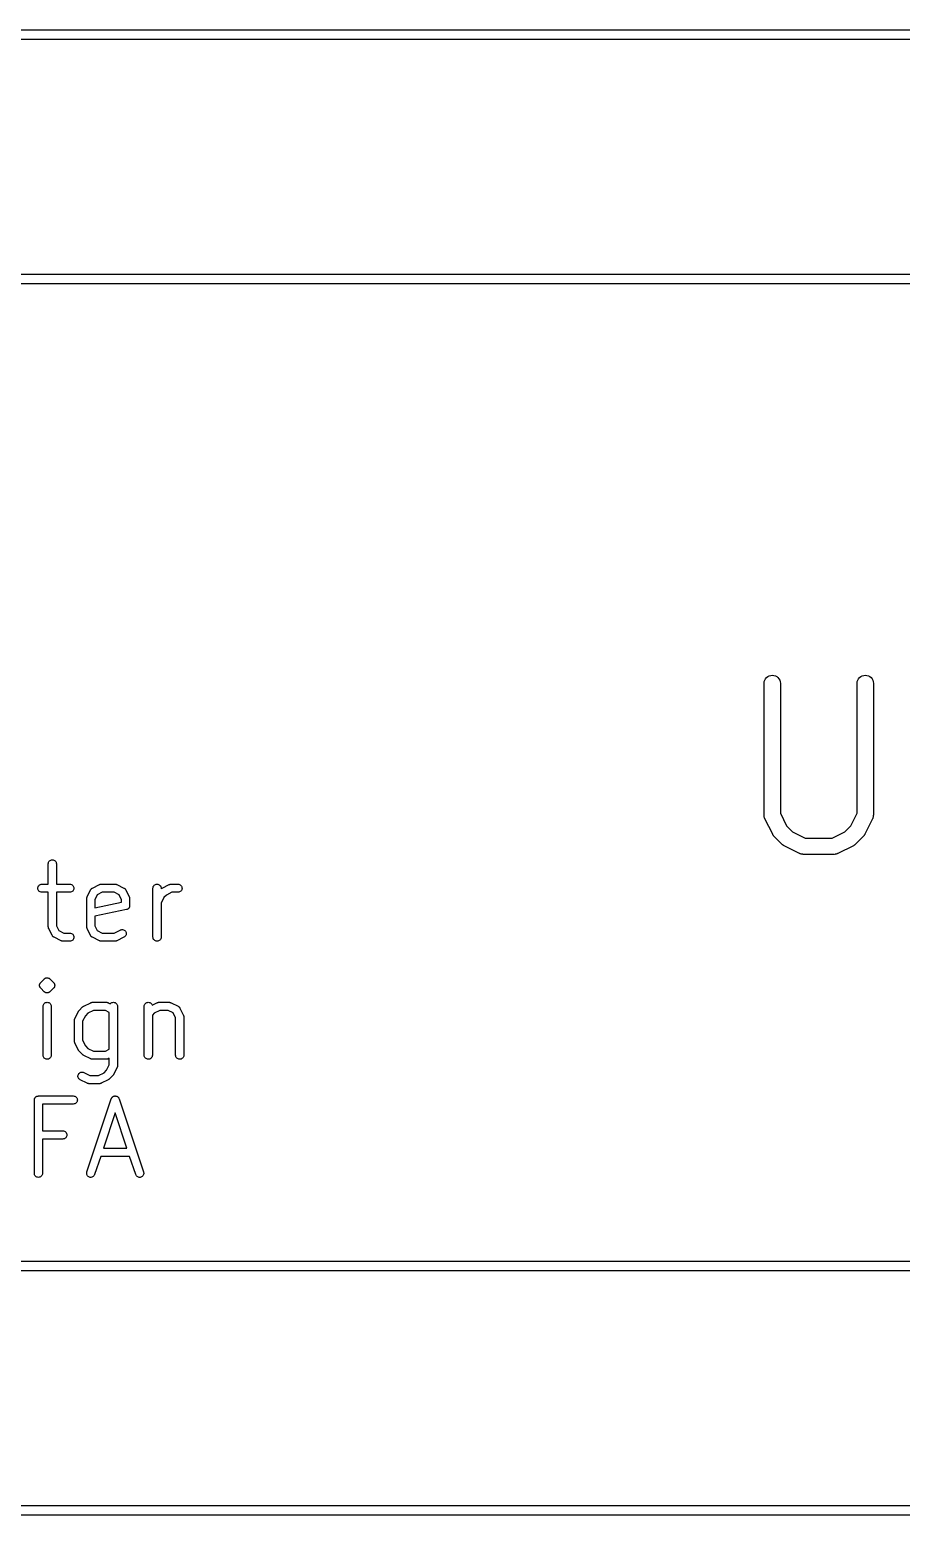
# Model space of a CAD drawing. Extents: x 94.4 to 145.6, y -140.8 to -106.9.
# Drawn here: x 123.66 to 134.36, y -140.82 to -122.58 of the extents above; entities that cross this region are included whole.
import ezdxf

# ---------------------------------------------------------------- set-up
doc = ezdxf.new("R2010")
doc.units = 0
doc.layers.add('BLACK', color=7, linetype='CONTINUOUS')

msp = doc.modelspace()

# ---------------------------------------------------------------- linework, layer by layer
at = {"layer": 'BLACK', "linetype": 'CONTINUOUS'}
for p, q in [((94.498, -122.579), (145.532, -122.579)), ((145.475, -122.699), (94.555, -122.699)), ((94.558, -125.579), (145.472, -125.579)), ((145.415, -125.699), (94.615, -125.699)), ((132.679, -130.602), (132.681, -130.583)), ((132.681, -130.583), (132.687, -130.564)), ((132.687, -130.564), (132.696, -130.547)), ((132.696, -130.547), (132.709, -130.532)), ((132.709, -130.532), (132.724, -130.52)), ((132.724, -130.52), (132.741, -130.511)), ((132.741, -130.511), (132.76, -130.506)), ((132.76, -130.506), (132.78, -130.504)), ((132.78, -130.504), (132.799, -130.506)), ((132.799, -130.506), (132.818, -130.512)), ((132.818, -130.512), (132.835, -130.521)), ((132.835, -130.521), (132.85, -130.533)), ((132.85, -130.533), (132.862, -130.548)), ((132.862, -130.548), (132.871, -130.566)), ((132.871, -130.566), (132.877, -130.584)), ((132.877, -130.584), (132.879, -130.604)), ((133.822, -130.602), (133.824, -130.583)), ((133.824, -130.583), (133.83, -130.564)), ((133.83, -130.564), (133.839, -130.547)), ((133.839, -130.547), (133.852, -130.532)), ((133.852, -130.532), (133.867, -130.52)), ((133.867, -130.52), (133.884, -130.511)), ((133.884, -130.511), (133.903, -130.506)), ((133.903, -130.506), (133.922, -130.504)), ((133.922, -130.504), (133.942, -130.506)), ((133.942, -130.506), (133.96, -130.512)), ((133.96, -130.512), (133.978, -130.521)), ((133.978, -130.521), (133.993, -130.533)), ((133.993, -130.533), (134.005, -130.548)), ((134.005, -130.548), (134.014, -130.566)), ((134.014, -130.566), (134.02, -130.584)), ((134.02, -130.584), (134.022, -130.604)), ((132.679, -130.604), (132.679, -130.602)), ((132.679, -132.223), (132.679, -130.604)), ((132.879, -130.604), (132.879, -132.199)), ((133.822, -130.604), (133.822, -130.602)), ((133.822, -132.199), (133.822, -130.604)), ((134.022, -130.604), (134.022, -132.223)), ((132.679, -132.226), (132.679, -132.223)), ((132.679, -132.229), (132.679, -132.226)), ((132.68, -132.235), (132.679, -132.229)), ((132.681, -132.242), (132.68, -132.235)), ((132.879, -132.199), (132.956, -132.354)), ((133.744, -132.354), (133.822, -132.199)), ((134.02, -132.237), (134.019, -132.244)), ((134.021, -132.23), (134.02, -132.237)), ((134.022, -132.224), (134.021, -132.227)), ((134.021, -132.227), (134.021, -132.23)), ((134.022, -132.223), (134.022, -132.224)), ((132.682, -132.245), (132.681, -132.242)), ((132.682, -132.248), (132.682, -132.245)), ((132.684, -132.254), (132.682, -132.248)), ((132.686, -132.261), (132.684, -132.254)), ((132.688, -132.264), (132.686, -132.261)), ((132.689, -132.266), (132.688, -132.264)), ((132.689, -132.268), (132.689, -132.266)), ((132.785, -132.458), (132.689, -132.268)), ((132.956, -132.354), (133.029, -132.426)), ((133.672, -132.426), (133.744, -132.354)), ((134.011, -132.268), (133.916, -132.458)), ((134.012, -132.265), (134.011, -132.268)), ((134.014, -132.262), (134.012, -132.265)), ((134.016, -132.256), (134.014, -132.262)), ((134.018, -132.249), (134.016, -132.256)), ((134.019, -132.246), (134.018, -132.249)), ((134.019, -132.244), (134.019, -132.246)), ((132.788, -132.463), (132.785, -132.458)), ((132.79, -132.468), (132.788, -132.463)), ((132.793, -132.471), (132.79, -132.468)), ((132.795, -132.475), (132.793, -132.471)), ((132.799, -132.479), (132.795, -132.475)), ((132.802, -132.483), (132.799, -132.479)), ((132.803, -132.484), (132.802, -132.483)), ((132.899, -132.579), (132.803, -132.484)), ((132.903, -132.583), (132.899, -132.579)), ((132.907, -132.587), (132.903, -132.583)), ((132.91, -132.589), (132.907, -132.587)), ((132.914, -132.592), (132.91, -132.589)), ((132.919, -132.594), (132.914, -132.592)), ((132.923, -132.597), (132.919, -132.594)), ((132.925, -132.598), (132.923, -132.597)), ((133.115, -132.693), (132.925, -132.598)), ((133.029, -132.426), (133.183, -132.504)), ((133.183, -132.504), (133.517, -132.504)), ((133.517, -132.504), (133.672, -132.426)), ((133.776, -132.598), (133.585, -132.693)), ((133.781, -132.595), (133.776, -132.598)), ((133.786, -132.592), (133.781, -132.595)), ((133.789, -132.59), (133.786, -132.592)), ((133.792, -132.588), (133.789, -132.59)), ((133.797, -132.584), (133.792, -132.588)), ((133.801, -132.58), (133.797, -132.584)), ((133.802, -132.579), (133.801, -132.58)), ((133.897, -132.484), (133.802, -132.579)), ((133.901, -132.48), (133.897, -132.484)), ((133.905, -132.476), (133.901, -132.48)), ((133.907, -132.472), (133.905, -132.476)), ((133.91, -132.469), (133.907, -132.472)), ((133.912, -132.464), (133.91, -132.469)), ((133.915, -132.459), (133.912, -132.464)), ((133.916, -132.458), (133.915, -132.459)), ((123.895, -132.792), (123.901, -132.784)), ((123.901, -132.784), (123.909, -132.778)), ((123.909, -132.778), (123.918, -132.774)), ((123.918, -132.774), (123.927, -132.771)), ((123.927, -132.771), (123.937, -132.77)), ((123.937, -132.77), (123.946, -132.771)), ((123.946, -132.771), (123.956, -132.774)), ((123.956, -132.774), (123.964, -132.779)), ((123.964, -132.779), (123.972, -132.785)), ((123.972, -132.785), (123.978, -132.792)), ((133.118, -132.694), (133.115, -132.693)), ((133.12, -132.696), (133.118, -132.694)), ((133.127, -132.698), (133.12, -132.696)), ((133.133, -132.7), (133.127, -132.698)), ((133.136, -132.701), (133.133, -132.7)), ((133.139, -132.702), (133.136, -132.701)), ((133.146, -132.702), (133.139, -132.702)), ((133.152, -132.703), (133.146, -132.702)), ((133.155, -132.703), (133.152, -132.703)), ((133.158, -132.704), (133.155, -132.703)), ((133.16, -132.704), (133.158, -132.704)), ((133.541, -132.704), (133.16, -132.704)), ((133.544, -132.703), (133.541, -132.704)), ((133.547, -132.704), (133.544, -132.703)), ((133.553, -132.703), (133.547, -132.704)), ((133.56, -132.702), (133.553, -132.703)), ((133.563, -132.701), (133.56, -132.702)), ((133.566, -132.701), (133.563, -132.701)), ((133.572, -132.698), (133.566, -132.701)), ((133.579, -132.696), (133.572, -132.698)), ((133.581, -132.695), (133.579, -132.696)), ((133.584, -132.694), (133.581, -132.695)), ((133.585, -132.693), (133.584, -132.694)), ((123.886, -132.819), (123.888, -132.81)), ((123.886, -132.82), (123.886, -132.819)), ((123.886, -133.07), (123.886, -132.82)), ((123.888, -132.81), (123.89, -132.8)), ((123.89, -132.8), (123.895, -132.792)), ((123.978, -132.792), (123.983, -132.801)), ((123.983, -132.801), (123.985, -132.81)), ((123.985, -132.81), (123.986, -132.82)), ((123.986, -132.82), (123.986, -133.07)), ((123.758, -133.12), (123.759, -133.11)), ((123.759, -133.13), (123.758, -133.12)), ((123.759, -133.11), (123.762, -133.101)), ((123.761, -133.139), (123.759, -133.13)), ((123.766, -133.148), (123.761, -133.139)), ((123.762, -133.101), (123.766, -133.092)), ((123.766, -133.092), (123.773, -133.085)), ((123.772, -133.155), (123.766, -133.148)), ((123.773, -133.085), (123.78, -133.078)), ((123.78, -133.078), (123.789, -133.074)), ((123.789, -133.074), (123.798, -133.071)), ((123.798, -133.071), (123.808, -133.07)), ((123.808, -133.07), (123.886, -133.07)), ((123.986, -133.07), (124.151, -133.07)), ((124.151, -133.07), (124.151, -133.07)), ((124.151, -133.07), (124.161, -133.071)), ((124.161, -133.071), (124.17, -133.074)), ((124.17, -133.074), (124.179, -133.079)), ((124.179, -133.079), (124.186, -133.085)), ((124.186, -133.085), (124.193, -133.093)), ((124.192, -133.148), (124.186, -133.156)), ((124.197, -133.14), (124.192, -133.148)), ((124.193, -133.093), (124.197, -133.101)), ((124.197, -133.101), (124.2, -133.111)), ((124.2, -133.13), (124.197, -133.14)), ((124.2, -133.111), (124.201, -133.12)), ((124.201, -133.12), (124.2, -133.13)), ((124.363, -133.226), (124.406, -133.141)), ((124.406, -133.14), (124.407, -133.139)), ((124.406, -133.141), (124.406, -133.14)), ((124.407, -133.138), (124.41, -133.135)), ((124.407, -133.139), (124.407, -133.138)), ((124.41, -133.135), (124.412, -133.132)), ((124.412, -133.131), (124.413, -133.13)), ((124.412, -133.132), (124.412, -133.131)), ((124.413, -133.13), (124.416, -133.128)), ((124.416, -133.128), (124.418, -133.125)), ((124.418, -133.125), (124.419, -133.124)), ((124.419, -133.124), (124.42, -133.123)), ((124.42, -133.123), (124.423, -133.121)), ((124.423, -133.121), (124.426, -133.119)), ((124.426, -133.119), (124.427, -133.119)), ((124.427, -133.119), (124.428, -133.118)), ((124.428, -133.118), (124.514, -133.075)), ((124.514, -133.075), (124.515, -133.075)), ((124.515, -133.075), (124.516, -133.075)), ((124.516, -133.075), (124.517, -133.074)), ((124.517, -133.074), (124.521, -133.073)), ((124.521, -133.073), (124.524, -133.072)), ((124.524, -133.072), (124.525, -133.072)), ((124.525, -133.072), (124.527, -133.071)), ((124.527, -133.071), (124.53, -133.071)), ((124.53, -133.071), (124.533, -133.07)), ((124.533, -133.07), (124.535, -133.07)), ((124.535, -133.07), (124.536, -133.07)), ((124.536, -133.07), (124.708, -133.07)), ((124.708, -133.07), (124.709, -133.07)), ((124.709, -133.07), (124.71, -133.07)), ((124.71, -133.07), (124.711, -133.07)), ((124.711, -133.07), (124.715, -133.071)), ((124.715, -133.071), (124.718, -133.071)), ((124.718, -133.071), (124.72, -133.072)), ((124.72, -133.072), (124.721, -133.072)), ((124.721, -133.072), (124.724, -133.073)), ((124.724, -133.073), (124.728, -133.074)), ((124.728, -133.074), (124.729, -133.075)), ((124.729, -133.075), (124.73, -133.075)), ((124.73, -133.075), (124.816, -133.118)), ((124.816, -133.118), (124.817, -133.119)), ((124.817, -133.119), (124.817, -133.119)), ((124.817, -133.119), (124.818, -133.12)), ((124.818, -133.12), (124.822, -133.122)), ((124.822, -133.122), (124.825, -133.124)), ((124.825, -133.124), (124.826, -133.125)), ((124.826, -133.125), (124.826, -133.125)), ((124.826, -133.125), (124.829, -133.128)), ((124.829, -133.128), (124.832, -133.131)), ((124.832, -133.131), (124.832, -133.132)), ((124.832, -133.132), (124.833, -133.132)), ((124.833, -133.132), (124.835, -133.136)), ((124.835, -133.136), (124.837, -133.139)), ((124.837, -133.139), (124.838, -133.14)), ((124.838, -133.14), (124.838, -133.141)), ((124.838, -133.141), (124.881, -133.226)), ((125.172, -133.119), (125.173, -133.11)), ((125.172, -133.12), (125.172, -133.119)), ((125.172, -133.72), (125.172, -133.12)), ((125.173, -133.11), (125.176, -133.1)), ((125.176, -133.1), (125.181, -133.092)), ((125.181, -133.092), (125.187, -133.084)), ((125.187, -133.084), (125.195, -133.078)), ((125.195, -133.078), (125.203, -133.074)), ((125.203, -133.074), (125.213, -133.071)), ((125.213, -133.071), (125.222, -133.07)), ((125.222, -133.07), (125.232, -133.071)), ((125.232, -133.071), (125.242, -133.074)), ((125.242, -133.074), (125.25, -133.079)), ((125.25, -133.079), (125.258, -133.085)), ((125.258, -133.085), (125.264, -133.092)), ((125.264, -133.092), (125.268, -133.101)), ((125.268, -133.101), (125.271, -133.11)), ((125.271, -133.11), (125.272, -133.12)), ((125.272, -133.12), (125.272, -133.128)), ((125.272, -133.128), (125.273, -133.128)), ((125.273, -133.127), (125.275, -133.125)), ((125.273, -133.128), (125.273, -133.127)), ((125.275, -133.125), (125.277, -133.123)), ((125.277, -133.123), (125.279, -133.122)), ((125.279, -133.122), (125.281, -133.121)), ((125.281, -133.121), (125.283, -133.12)), ((125.283, -133.12), (125.285, -133.118)), ((125.285, -133.118), (125.371, -133.075)), ((125.371, -133.075), (125.372, -133.075)), ((125.372, -133.075), (125.373, -133.075)), ((125.373, -133.075), (125.375, -133.074)), ((125.375, -133.074), (125.378, -133.073)), ((125.378, -133.073), (125.381, -133.072)), ((125.381, -133.072), (125.382, -133.072)), ((125.382, -133.072), (125.384, -133.071)), ((125.384, -133.071), (125.387, -133.071)), ((125.387, -133.071), (125.391, -133.07)), ((125.391, -133.07), (125.392, -133.07)), ((125.392, -133.07), (125.394, -133.07)), ((125.394, -133.07), (125.479, -133.07)), ((125.479, -133.07), (125.48, -133.07)), ((125.48, -133.07), (125.49, -133.071)), ((125.49, -133.071), (125.499, -133.074)), ((125.499, -133.074), (125.508, -133.079)), ((125.508, -133.079), (125.515, -133.085)), ((125.515, -133.085), (125.521, -133.093)), ((125.521, -133.148), (125.515, -133.156)), ((125.521, -133.093), (125.526, -133.101)), ((125.525, -133.14), (125.521, -133.148)), ((125.528, -133.13), (125.525, -133.14)), ((125.526, -133.101), (125.528, -133.111)), ((125.528, -133.111), (125.529, -133.12)), ((125.529, -133.12), (125.528, -133.13)), ((123.78, -133.161), (123.772, -133.155)), ((123.788, -133.166), (123.78, -133.161)), ((123.797, -133.169), (123.788, -133.166)), ((123.807, -133.17), (123.797, -133.169)), ((123.808, -133.17), (123.807, -133.17)), ((123.886, -133.17), (123.808, -133.17)), ((123.886, -133.592), (123.886, -133.17)), ((124.151, -133.17), (123.986, -133.17)), ((123.986, -133.17), (123.986, -133.58)), ((124.16, -133.169), (124.151, -133.17)), ((124.17, -133.166), (124.16, -133.169)), ((124.178, -133.162), (124.17, -133.166)), ((124.186, -133.156), (124.178, -133.162)), ((124.358, -133.245), (124.359, -133.242)), ((124.358, -133.247), (124.358, -133.245)), ((124.358, -133.248), (124.358, -133.247)), ((124.358, -133.249), (124.358, -133.248)), ((124.358, -133.592), (124.358, -133.249)), ((124.359, -133.237), (124.36, -133.235)), ((124.359, -133.238), (124.359, -133.237)), ((124.359, -133.242), (124.359, -133.238)), ((124.36, -133.235), (124.361, -133.232)), ((124.361, -133.232), (124.362, -133.229)), ((124.362, -133.229), (124.363, -133.228)), ((124.363, -133.228), (124.363, -133.226)), ((124.488, -133.2), (124.458, -133.261)), ((124.458, -133.261), (124.458, -133.359)), ((124.458, -133.359), (124.786, -133.293)), ((124.548, -133.17), (124.488, -133.2)), ((124.696, -133.17), (124.548, -133.17)), ((124.756, -133.2), (124.696, -133.17)), ((124.786, -133.261), (124.756, -133.2)), ((124.786, -133.293), (124.786, -133.261)), ((124.881, -133.226), (124.881, -133.227)), ((124.881, -133.227), (124.882, -133.228)), ((124.882, -133.228), (124.883, -133.23)), ((124.883, -133.23), (124.884, -133.233)), ((124.884, -133.233), (124.885, -133.236)), ((124.885, -133.236), (124.885, -133.238)), ((124.885, -133.238), (124.885, -133.239)), ((124.885, -133.239), (124.886, -133.242)), ((124.886, -133.242), (124.886, -133.246)), ((124.886, -133.246), (124.886, -133.247)), ((124.886, -133.247), (124.886, -133.249)), ((124.886, -133.249), (124.886, -133.334)), ((124.886, -133.334), (124.886, -133.335)), ((125.306, -133.235), (125.272, -133.303)), ((125.272, -133.303), (125.272, -133.72)), ((125.337, -133.204), (125.306, -133.235)), ((125.405, -133.17), (125.337, -133.204)), ((125.479, -133.17), (125.405, -133.17)), ((125.489, -133.169), (125.479, -133.17)), ((125.498, -133.166), (125.489, -133.169)), ((125.507, -133.162), (125.498, -133.166)), ((125.515, -133.156), (125.507, -133.162)), ((124.846, -133.383), (124.458, -133.461)), ((124.458, -133.461), (124.458, -133.58)), ((124.851, -133.382), (124.846, -133.383)), ((124.855, -133.381), (124.851, -133.382)), ((124.856, -133.381), (124.855, -133.381)), ((124.855, -133.381), (124.855, -133.381)), ((124.86, -133.378), (124.856, -133.381)), ((124.864, -133.376), (124.86, -133.378)), ((124.868, -133.373), (124.864, -133.376)), ((124.864, -133.376), (124.864, -133.376)), ((124.864, -133.376), (124.864, -133.376)), ((124.871, -133.37), (124.868, -133.373)), ((124.872, -133.37), (124.871, -133.37)), ((124.875, -133.366), (124.872, -133.37)), ((124.872, -133.37), (124.872, -133.37)), ((124.878, -133.363), (124.875, -133.366)), ((124.88, -133.358), (124.878, -133.362)), ((124.878, -133.362), (124.878, -133.362)), ((124.878, -133.362), (124.878, -133.363)), ((124.882, -133.354), (124.88, -133.358)), ((124.883, -133.354), (124.882, -133.354)), ((124.882, -133.354), (124.882, -133.354)), ((124.884, -133.349), (124.883, -133.354)), ((124.885, -133.345), (124.884, -133.349)), ((124.886, -133.34), (124.885, -133.344)), ((124.885, -133.344), (124.885, -133.345)), ((124.885, -133.345), (124.885, -133.345)), ((124.886, -133.335), (124.886, -133.335)), ((124.886, -133.335), (124.886, -133.335)), ((124.886, -133.335), (124.886, -133.335)), ((124.886, -133.335), (124.886, -133.34)), ((123.887, -133.593), (123.886, -133.592)), ((123.887, -133.595), (123.887, -133.593)), ((123.887, -133.598), (123.887, -133.595)), ((123.887, -133.601), (123.887, -133.598)), ((123.888, -133.603), (123.887, -133.601)), ((123.888, -133.604), (123.888, -133.603)), ((123.889, -133.607), (123.888, -133.604)), ((123.89, -133.611), (123.889, -133.607)), ((123.891, -133.612), (123.89, -133.611)), ((123.891, -133.613), (123.891, -133.612)), ((123.892, -133.614), (123.891, -133.613)), ((123.935, -133.7), (123.892, -133.614)), ((123.986, -133.58), (124.017, -133.64)), ((124.017, -133.64), (124.077, -133.67)), ((124.077, -133.67), (124.151, -133.67)), ((124.151, -133.67), (124.151, -133.67)), ((124.151, -133.67), (124.161, -133.671)), ((124.161, -133.671), (124.17, -133.674)), ((124.17, -133.674), (124.179, -133.679)), ((124.179, -133.679), (124.186, -133.685)), ((124.186, -133.685), (124.193, -133.693)), ((124.193, -133.693), (124.197, -133.701)), ((124.358, -133.593), (124.358, -133.592)), ((124.358, -133.595), (124.358, -133.593)), ((124.358, -133.598), (124.358, -133.595)), ((124.359, -133.601), (124.358, -133.598)), ((124.359, -133.603), (124.359, -133.601)), ((124.359, -133.604), (124.359, -133.603)), ((124.361, -133.607), (124.359, -133.604)), ((124.362, -133.611), (124.361, -133.607)), ((124.362, -133.612), (124.362, -133.611)), ((124.363, -133.613), (124.362, -133.612)), ((124.363, -133.614), (124.363, -133.613)), ((124.406, -133.7), (124.363, -133.614)), ((124.458, -133.58), (124.488, -133.64)), ((124.488, -133.64), (124.548, -133.67)), ((124.548, -133.67), (124.696, -133.67)), ((124.696, -133.67), (124.771, -133.633)), ((124.771, -133.633), (124.772, -133.632)), ((124.772, -133.632), (124.781, -133.629)), ((124.781, -133.629), (124.791, -133.627)), ((124.791, -133.627), (124.8, -133.628)), ((124.8, -133.628), (124.81, -133.63)), ((124.81, -133.63), (124.819, -133.634)), ((124.819, -133.634), (124.827, -133.64)), ((124.827, -133.64), (124.833, -133.647)), ((124.833, -133.647), (124.838, -133.655)), ((124.841, -133.693), (124.837, -133.702)), ((124.838, -133.655), (124.842, -133.664)), ((124.843, -133.684), (124.841, -133.693)), ((124.842, -133.664), (124.843, -133.674)), ((124.843, -133.674), (124.843, -133.684)), ((123.935, -133.701), (123.935, -133.7)), ((123.936, -133.702), (123.935, -133.701)), ((123.938, -133.705), (123.936, -133.702)), ((123.94, -133.708), (123.938, -133.705)), ((123.941, -133.709), (123.94, -133.708)), ((123.941, -133.71), (123.941, -133.709)), ((123.944, -133.712), (123.941, -133.71)), ((123.946, -133.715), (123.944, -133.712)), ((123.947, -133.716), (123.946, -133.715)), ((123.948, -133.716), (123.947, -133.716)), ((123.951, -133.718), (123.948, -133.716)), ((123.954, -133.721), (123.951, -133.718)), ((123.955, -133.721), (123.954, -133.721)), ((123.956, -133.722), (123.955, -133.721)), ((123.957, -133.722), (123.956, -133.722)), ((124.043, -133.765), (123.957, -133.722)), ((124.044, -133.765), (124.043, -133.765)), ((124.045, -133.766), (124.044, -133.765)), ((124.049, -133.767), (124.045, -133.766)), ((124.052, -133.768), (124.049, -133.767)), ((124.053, -133.769), (124.052, -133.768)), ((124.055, -133.769), (124.053, -133.769)), ((124.058, -133.769), (124.055, -133.769)), ((124.061, -133.77), (124.058, -133.769)), ((124.063, -133.77), (124.061, -133.77)), ((124.064, -133.77), (124.063, -133.77)), ((124.065, -133.77), (124.064, -133.77)), ((124.151, -133.77), (124.065, -133.77)), ((124.16, -133.769), (124.151, -133.77)), ((124.17, -133.766), (124.16, -133.769)), ((124.178, -133.762), (124.17, -133.766)), ((124.186, -133.756), (124.178, -133.762)), ((124.192, -133.748), (124.186, -133.756)), ((124.197, -133.74), (124.192, -133.748)), ((124.197, -133.701), (124.2, -133.711)), ((124.2, -133.73), (124.197, -133.74)), ((124.2, -133.711), (124.201, -133.72)), ((124.201, -133.72), (124.2, -133.73)), ((124.407, -133.701), (124.406, -133.7)), ((124.407, -133.702), (124.407, -133.701)), ((124.409, -133.705), (124.407, -133.702)), ((124.411, -133.708), (124.409, -133.705)), ((124.412, -133.709), (124.411, -133.708)), ((124.413, -133.71), (124.412, -133.709)), ((124.415, -133.712), (124.413, -133.71)), ((124.418, -133.715), (124.415, -133.712)), ((124.419, -133.716), (124.418, -133.715)), ((124.42, -133.716), (124.419, -133.716)), ((124.423, -133.718), (124.42, -133.716)), ((124.426, -133.721), (124.423, -133.718)), ((124.427, -133.721), (124.426, -133.721)), ((124.428, -133.722), (124.427, -133.721)), ((124.514, -133.765), (124.428, -133.722)), ((124.428, -133.722), (124.428, -133.722)), ((124.515, -133.765), (124.514, -133.765)), ((124.517, -133.766), (124.515, -133.765)), ((124.52, -133.767), (124.517, -133.766)), ((124.523, -133.768), (124.52, -133.767)), ((124.525, -133.769), (124.523, -133.768)), ((124.526, -133.769), (124.525, -133.769)), ((124.529, -133.769), (124.526, -133.769)), ((124.533, -133.77), (124.529, -133.769)), ((124.534, -133.77), (124.533, -133.77)), ((124.536, -133.77), (124.534, -133.77)), ((124.708, -133.77), (124.536, -133.77)), ((124.536, -133.77), (124.536, -133.77)), ((124.709, -133.77), (124.708, -133.77)), ((124.711, -133.77), (124.709, -133.77)), ((124.714, -133.77), (124.711, -133.77)), ((124.718, -133.769), (124.714, -133.77)), ((124.719, -133.769), (124.718, -133.769)), ((124.72, -133.769), (124.719, -133.769)), ((124.724, -133.767), (124.72, -133.769)), ((124.727, -133.766), (124.724, -133.767)), ((124.728, -133.766), (124.727, -133.766)), ((124.73, -133.765), (124.728, -133.766)), ((124.816, -133.722), (124.73, -133.765)), ((124.73, -133.765), (124.73, -133.765)), ((124.824, -133.717), (124.816, -133.722)), ((124.831, -133.71), (124.824, -133.717)), ((124.837, -133.702), (124.831, -133.71)), ((125.173, -133.73), (125.172, -133.72)), ((125.176, -133.739), (125.173, -133.73)), ((125.18, -133.748), (125.176, -133.739)), ((125.187, -133.755), (125.18, -133.748)), ((125.194, -133.762), (125.187, -133.755)), ((125.203, -133.766), (125.194, -133.762)), ((125.212, -133.769), (125.203, -133.766)), ((125.222, -133.77), (125.212, -133.769)), ((125.232, -133.769), (125.222, -133.77)), ((125.241, -133.767), (125.232, -133.769)), ((125.25, -133.762), (125.241, -133.767)), ((125.257, -133.756), (125.25, -133.762)), ((125.263, -133.748), (125.257, -133.756)), ((125.268, -133.74), (125.263, -133.748)), ((125.271, -133.731), (125.268, -133.74)), ((125.272, -133.721), (125.271, -133.731)), ((125.272, -133.72), (125.272, -133.721)), ((123.794, -134.278), (123.837, -134.235)), ((123.837, -134.234), (123.841, -134.231)), ((123.837, -134.235), (123.837, -134.234)), ((123.837, -134.234), (123.837, -134.234)), ((123.837, -134.234), (123.837, -134.234)), ((123.837, -134.234), (123.837, -134.234)), ((123.837, -134.235), (123.837, -134.235)), ((123.837, -134.235), (123.837, -134.235)), ((123.837, -134.235), (123.837, -134.235)), ((123.841, -134.231), (123.845, -134.228)), ((123.845, -134.228), (123.849, -134.226)), ((123.845, -134.228), (123.845, -134.228)), ((123.845, -134.228), (123.845, -134.228)), ((123.845, -134.228), (123.845, -134.228)), ((123.845, -134.228), (123.845, -134.228)), ((123.849, -134.226), (123.853, -134.224)), ((123.853, -134.224), (123.853, -134.224)), ((123.853, -134.224), (123.853, -134.224)), ((123.853, -134.224), (123.853, -134.224)), ((123.853, -134.224), (123.854, -134.224)), ((123.854, -134.224), (123.858, -134.222)), ((123.858, -134.222), (123.863, -134.221)), ((123.863, -134.221), (123.863, -134.221)), ((123.863, -134.221), (123.863, -134.221)), ((123.863, -134.221), (123.863, -134.221)), ((123.863, -134.221), (123.863, -134.221)), ((123.863, -134.221), (123.868, -134.221)), ((123.868, -134.221), (123.872, -134.22)), ((123.872, -134.22), (123.872, -134.22)), ((123.872, -134.22), (123.873, -134.22)), ((123.872, -134.22), (123.872, -134.22)), ((123.873, -134.22), (123.873, -134.22)), ((123.873, -134.22), (123.877, -134.221)), ((123.877, -134.221), (123.882, -134.221)), ((123.882, -134.221), (123.882, -134.221)), ((123.882, -134.221), (123.882, -134.221)), ((123.882, -134.221), (123.882, -134.221)), ((123.882, -134.221), (123.882, -134.221)), ((123.882, -134.221), (123.887, -134.223)), ((123.887, -134.223), (123.891, -134.224)), ((123.891, -134.224), (123.891, -134.224)), ((123.891, -134.224), (123.892, -134.224)), ((123.892, -134.224), (123.892, -134.224)), ((123.892, -134.224), (123.892, -134.224)), ((123.892, -134.224), (123.896, -134.226)), ((123.896, -134.226), (123.9, -134.229)), ((123.9, -134.229), (123.9, -134.229)), ((123.9, -134.229), (123.9, -134.229)), ((123.9, -134.229), (123.9, -134.229)), ((123.9, -134.229), (123.9, -134.229)), ((123.9, -134.229), (123.904, -134.232)), ((123.904, -134.232), (123.907, -134.235)), ((123.907, -134.235), (123.908, -134.235)), ((123.908, -134.235), (123.908, -134.235)), ((123.908, -134.235), (123.908, -134.235)), ((123.908, -134.235), (123.95, -134.278)), ((123.779, -134.312), (123.78, -134.308)), ((123.779, -134.313), (123.779, -134.312)), ((123.78, -134.318), (123.779, -134.313)), ((123.779, -134.313), (123.779, -134.313)), ((123.78, -134.303), (123.782, -134.298)), ((123.78, -134.308), (123.78, -134.303)), ((123.78, -134.303), (123.78, -134.303)), ((123.78, -134.303), (123.78, -134.303)), ((123.78, -134.322), (123.78, -134.318)), ((123.78, -134.323), (123.78, -134.322)), ((123.78, -134.322), (123.78, -134.322)), ((123.782, -134.327), (123.78, -134.323)), ((123.782, -134.298), (123.783, -134.294)), ((123.783, -134.332), (123.782, -134.327)), ((123.783, -134.293), (123.785, -134.289)), ((123.783, -134.294), (123.783, -134.293)), ((123.783, -134.294), (123.783, -134.294)), ((123.785, -134.336), (123.783, -134.332)), ((123.783, -134.332), (123.783, -134.332)), ((123.783, -134.332), (123.783, -134.332)), ((123.785, -134.289), (123.788, -134.285)), ((123.787, -134.34), (123.785, -134.336)), ((123.788, -134.341), (123.787, -134.34)), ((123.787, -134.34), (123.787, -134.34)), ((123.788, -134.285), (123.791, -134.281)), ((123.788, -134.285), (123.788, -134.285)), ((123.788, -134.285), (123.788, -134.285)), ((123.791, -134.344), (123.788, -134.341)), ((123.791, -134.281), (123.794, -134.278)), ((123.793, -134.348), (123.791, -134.344)), ((123.794, -134.348), (123.793, -134.348)), ((123.837, -134.391), (123.794, -134.348)), ((123.794, -134.348), (123.794, -134.348)), ((123.794, -134.348), (123.794, -134.348)), ((123.794, -134.348), (123.794, -134.348)), ((123.84, -134.394), (123.837, -134.391)), ((123.837, -134.391), (123.837, -134.391)), ((123.837, -134.391), (123.837, -134.391)), ((123.837, -134.391), (123.837, -134.391)), ((123.841, -134.394), (123.84, -134.394)), ((123.844, -134.397), (123.841, -134.394)), ((123.849, -134.4), (123.844, -134.397)), ((123.844, -134.397), (123.844, -134.397)), ((123.844, -134.397), (123.844, -134.397)), ((123.844, -134.397), (123.844, -134.397)), ((123.844, -134.397), (123.844, -134.397)), ((123.853, -134.402), (123.849, -134.4)), ((123.857, -134.403), (123.853, -134.402)), ((123.853, -134.402), (123.853, -134.402)), ((123.853, -134.402), (123.853, -134.402)), ((123.853, -134.402), (123.853, -134.402)), ((123.853, -134.402), (123.853, -134.402)), ((123.862, -134.405), (123.857, -134.403)), ((123.867, -134.405), (123.862, -134.405)), ((123.862, -134.405), (123.862, -134.405)), ((123.862, -134.405), (123.862, -134.405)), ((123.862, -134.405), (123.862, -134.405)), ((123.862, -134.405), (123.862, -134.405)), ((123.872, -134.406), (123.867, -134.405)), ((123.877, -134.405), (123.872, -134.406)), ((123.872, -134.406), (123.872, -134.406)), ((123.872, -134.406), (123.872, -134.406)), ((123.872, -134.406), (123.872, -134.406)), ((123.872, -134.406), (123.872, -134.406)), ((123.881, -134.405), (123.877, -134.405)), ((123.882, -134.405), (123.881, -134.405)), ((123.881, -134.405), (123.881, -134.405)), ((123.886, -134.404), (123.882, -134.405)), ((123.882, -134.405), (123.882, -134.405)), ((123.882, -134.405), (123.882, -134.405)), ((123.891, -134.402), (123.886, -134.404)), ((123.895, -134.4), (123.891, -134.402)), ((123.891, -134.402), (123.891, -134.402)), ((123.891, -134.402), (123.891, -134.402)), ((123.891, -134.402), (123.891, -134.402)), ((123.891, -134.402), (123.891, -134.402)), ((123.899, -134.398), (123.895, -134.4)), ((123.9, -134.398), (123.899, -134.398)), ((123.899, -134.398), (123.899, -134.398)), ((123.903, -134.395), (123.9, -134.398)), ((123.9, -134.398), (123.9, -134.398)), ((123.9, -134.398), (123.9, -134.398)), ((123.907, -134.392), (123.903, -134.395)), ((123.95, -134.348), (123.907, -134.391)), ((123.907, -134.391), (123.907, -134.391)), ((123.907, -134.391), (123.907, -134.391)), ((123.907, -134.391), (123.907, -134.391)), ((123.907, -134.391), (123.907, -134.392)), ((123.907, -134.392), (123.907, -134.392)), ((123.907, -134.392), (123.907, -134.392)), ((123.907, -134.392), (123.907, -134.392)), ((123.95, -134.278), (123.951, -134.278)), ((123.953, -134.345), (123.95, -134.348)), ((123.951, -134.278), (123.951, -134.278)), ((123.951, -134.278), (123.951, -134.278)), ((123.951, -134.278), (123.951, -134.278)), ((123.951, -134.278), (123.954, -134.282)), ((123.956, -134.341), (123.953, -134.345)), ((123.954, -134.282), (123.957, -134.285)), ((123.957, -134.341), (123.956, -134.341)), ((123.956, -134.341), (123.956, -134.341)), ((123.957, -134.285), (123.957, -134.286)), ((123.957, -134.286), (123.957, -134.286)), ((123.957, -134.286), (123.959, -134.29)), ((123.959, -134.336), (123.957, -134.341)), ((123.959, -134.29), (123.961, -134.294)), ((123.961, -134.333), (123.959, -134.336)), ((123.961, -134.294), (123.961, -134.294)), ((123.961, -134.294), (123.961, -134.294)), ((123.961, -134.294), (123.963, -134.299)), ((123.963, -134.328), (123.961, -134.332)), ((123.961, -134.332), (123.961, -134.332)), ((123.961, -134.332), (123.961, -134.333)), ((123.963, -134.299), (123.964, -134.303)), ((123.964, -134.323), (123.963, -134.328)), ((123.964, -134.303), (123.964, -134.304)), ((123.964, -134.304), (123.964, -134.304)), ((123.964, -134.304), (123.965, -134.308)), ((123.965, -134.314), (123.964, -134.318)), ((123.964, -134.318), (123.964, -134.323)), ((123.964, -134.323), (123.964, -134.323)), ((123.964, -134.323), (123.964, -134.323)), ((123.965, -134.308), (123.965, -134.313)), ((123.965, -134.313), (123.965, -134.313)), ((123.965, -134.313), (123.965, -134.314)), ((123.822, -134.569), (123.823, -134.56)), ((123.822, -134.57), (123.822, -134.569)), ((123.822, -135.17), (123.822, -134.57)), ((123.823, -134.56), (123.826, -134.55)), ((123.826, -134.55), (123.831, -134.542)), ((123.831, -134.542), (123.837, -134.534)), ((123.837, -134.534), (123.845, -134.528)), ((123.845, -134.528), (123.853, -134.524)), ((123.853, -134.524), (123.863, -134.521)), ((123.863, -134.521), (123.872, -134.52)), ((123.872, -134.52), (123.882, -134.521)), ((123.882, -134.521), (123.892, -134.524)), ((123.892, -134.524), (123.9, -134.529)), ((123.9, -134.529), (123.908, -134.535)), ((123.908, -134.535), (123.914, -134.542)), ((123.914, -134.542), (123.918, -134.551)), ((123.918, -134.551), (123.921, -134.56)), ((123.921, -134.56), (123.922, -134.57)), ((123.922, -134.57), (123.922, -135.17)), ((124.265, -134.621), (124.308, -134.578)), ((124.308, -134.578), (124.309, -134.577)), ((124.309, -134.577), (124.311, -134.575)), ((124.311, -134.575), (124.313, -134.573)), ((124.313, -134.573), (124.315, -134.572)), ((124.315, -134.572), (124.316, -134.571)), ((124.316, -134.571), (124.319, -134.57)), ((124.319, -134.57), (124.321, -134.568)), ((124.321, -134.568), (124.407, -134.525)), ((124.407, -134.525), (124.408, -134.525)), ((124.408, -134.525), (124.409, -134.525)), ((124.409, -134.525), (124.41, -134.524)), ((124.41, -134.524), (124.414, -134.523)), ((124.414, -134.523), (124.417, -134.522)), ((124.417, -134.522), (124.418, -134.522)), ((124.418, -134.522), (124.42, -134.521)), ((124.42, -134.521), (124.423, -134.521)), ((124.423, -134.521), (124.426, -134.52)), ((124.426, -134.52), (124.428, -134.52)), ((124.428, -134.52), (124.429, -134.52)), ((124.429, -134.52), (124.601, -134.52)), ((124.601, -134.52), (124.603, -134.52)), ((124.601, -134.52), (124.601, -134.52)), ((124.603, -134.52), (124.604, -134.52)), ((124.604, -134.52), (124.608, -134.521)), ((124.608, -134.521), (124.611, -134.521)), ((124.611, -134.521), (124.613, -134.522)), ((124.613, -134.522), (124.614, -134.522)), ((124.614, -134.522), (124.617, -134.523)), ((124.617, -134.523), (124.62, -134.524)), ((124.62, -134.524), (124.622, -134.525)), ((124.622, -134.525), (124.623, -134.525)), ((124.623, -134.525), (124.648, -134.538)), ((124.648, -134.538), (124.651, -134.534)), ((124.651, -134.534), (124.659, -134.528)), ((124.659, -134.528), (124.668, -134.524)), ((124.668, -134.524), (124.677, -134.521)), ((124.677, -134.521), (124.687, -134.52)), ((124.687, -134.52), (124.696, -134.521)), ((124.696, -134.521), (124.706, -134.524)), ((124.706, -134.524), (124.714, -134.529)), ((124.714, -134.529), (124.722, -134.535)), ((124.722, -134.535), (124.728, -134.542)), ((124.728, -134.542), (124.733, -134.551)), ((124.733, -134.551), (124.735, -134.56)), ((124.735, -134.56), (124.736, -134.57)), ((124.736, -134.57), (124.736, -135.299)), ((125.065, -134.569), (125.066, -134.56)), ((125.065, -134.57), (125.065, -134.569)), ((125.065, -135.17), (125.065, -134.57)), ((125.066, -134.56), (125.069, -134.55)), ((125.069, -134.55), (125.074, -134.542)), ((125.074, -134.542), (125.08, -134.534)), ((125.08, -134.534), (125.088, -134.528)), ((125.088, -134.528), (125.096, -134.524)), ((125.096, -134.524), (125.106, -134.521)), ((125.106, -134.521), (125.115, -134.52)), ((125.115, -134.52), (125.125, -134.521)), ((125.125, -134.521), (125.134, -134.524)), ((125.134, -134.524), (125.143, -134.529)), ((125.143, -134.529), (125.15, -134.535)), ((125.15, -134.535), (125.157, -134.542)), ((125.157, -134.542), (125.161, -134.551)), ((125.161, -134.551), (125.162, -134.555)), ((125.162, -134.555), (125.221, -134.525)), ((125.221, -134.525), (125.222, -134.525)), ((125.222, -134.525), (125.223, -134.525)), ((125.223, -134.525), (125.225, -134.524)), ((125.225, -134.524), (125.228, -134.523)), ((125.228, -134.523), (125.231, -134.522)), ((125.231, -134.522), (125.232, -134.522)), ((125.232, -134.522), (125.234, -134.521)), ((125.234, -134.521), (125.237, -134.521)), ((125.237, -134.521), (125.241, -134.52)), ((125.241, -134.52), (125.242, -134.52)), ((125.242, -134.52), (125.244, -134.52)), ((125.244, -134.52), (125.372, -134.52)), ((125.372, -134.52), (125.373, -134.52)), ((125.373, -134.52), (125.374, -134.52)), ((125.374, -134.52), (125.376, -134.52)), ((125.376, -134.52), (125.379, -134.521)), ((125.379, -134.521), (125.383, -134.521)), ((125.383, -134.521), (125.384, -134.522)), ((125.384, -134.522), (125.385, -134.522)), ((125.385, -134.522), (125.389, -134.523)), ((125.389, -134.523), (125.392, -134.524)), ((125.392, -134.524), (125.393, -134.525)), ((125.393, -134.525), (125.395, -134.525)), ((125.395, -134.525), (125.48, -134.568)), ((125.48, -134.568), (125.481, -134.569)), ((125.481, -134.569), (125.482, -134.569)), ((125.482, -134.569), (125.483, -134.57)), ((125.483, -134.57), (125.486, -134.572)), ((125.486, -134.572), (125.489, -134.574)), ((125.489, -134.574), (125.49, -134.575)), ((125.49, -134.575), (125.491, -134.575)), ((125.491, -134.575), (125.493, -134.578)), ((125.493, -134.578), (125.496, -134.581)), ((125.496, -134.581), (125.497, -134.582)), ((125.497, -134.582), (125.497, -134.582)), ((125.497, -134.582), (125.499, -134.586)), ((125.499, -134.586), (125.502, -134.589)), ((125.502, -134.589), (125.502, -134.59)), ((125.502, -134.59), (125.503, -134.591)), ((125.503, -134.591), (125.545, -134.676)), ((124.208, -134.738), (124.209, -134.735)), ((124.208, -134.739), (124.208, -134.738)), ((124.208, -134.741), (124.208, -134.739)), ((124.208, -134.742), (124.208, -134.741)), ((124.208, -134.999), (124.208, -134.742)), ((124.209, -134.73), (124.21, -134.728)), ((124.209, -134.731), (124.209, -134.73)), ((124.209, -134.735), (124.209, -134.731)), ((124.21, -134.728), (124.211, -134.725)), ((124.211, -134.725), (124.212, -134.722)), ((124.212, -134.722), (124.213, -134.721)), ((124.213, -134.719), (124.256, -134.633)), ((124.213, -134.721), (124.213, -134.719)), ((124.256, -134.633), (124.258, -134.631)), ((124.256, -134.633), (124.256, -134.633)), ((124.258, -134.631), (124.259, -134.628)), ((124.259, -134.628), (124.26, -134.626)), ((124.26, -134.626), (124.262, -134.625)), ((124.262, -134.625), (124.264, -134.623)), ((124.264, -134.623), (124.265, -134.621)), ((124.342, -134.685), (124.308, -134.753)), ((124.308, -134.753), (124.308, -134.987)), ((124.373, -134.654), (124.342, -134.685)), ((124.441, -134.62), (124.373, -134.654)), ((124.589, -134.62), (124.441, -134.62)), ((124.636, -134.644), (124.589, -134.62)), ((124.636, -135.096), (124.636, -134.644)), ((125.187, -134.654), (125.165, -134.677)), ((125.165, -134.677), (125.165, -135.17)), ((125.255, -134.62), (125.187, -134.654)), ((125.36, -134.62), (125.255, -134.62)), ((125.421, -134.65), (125.36, -134.62)), ((125.451, -134.711), (125.421, -134.65)), ((125.451, -135.17), (125.451, -134.711)), ((125.545, -134.676), (125.546, -134.677)), ((125.546, -134.677), (125.546, -134.678)), ((125.546, -134.678), (125.547, -134.68)), ((125.547, -134.68), (125.548, -134.683)), ((125.548, -134.683), (125.549, -134.686)), ((125.549, -134.686), (125.549, -134.688)), ((125.549, -134.688), (125.55, -134.689)), ((125.55, -134.689), (125.55, -134.692)), ((125.55, -134.692), (125.551, -134.696)), ((125.551, -134.696), (125.551, -134.697)), ((125.551, -134.697), (125.551, -134.699)), ((125.551, -134.699), (125.551, -135.17)), ((124.208, -135), (124.208, -134.999)), ((124.208, -135.002), (124.208, -135)), ((124.208, -135.005), (124.208, -135.002)), ((124.209, -135.008), (124.208, -135.005)), ((124.209, -135.01), (124.209, -135.008)), ((124.209, -135.011), (124.209, -135.01)), ((124.211, -135.014), (124.209, -135.011)), ((124.212, -135.018), (124.211, -135.014)), ((124.212, -135.019), (124.212, -135.018)), ((124.213, -135.02), (124.212, -135.019)), ((124.213, -135.021), (124.213, -135.02)), ((124.256, -135.107), (124.213, -135.021)), ((124.257, -135.109), (124.256, -135.107)), ((124.259, -135.112), (124.257, -135.109)), ((124.26, -135.113), (124.259, -135.112)), ((124.261, -135.115), (124.26, -135.113)), ((124.263, -135.117), (124.261, -135.115)), ((124.265, -135.119), (124.263, -135.117)), ((124.265, -135.12), (124.265, -135.119)), ((124.308, -135.163), (124.265, -135.12)), ((124.308, -134.987), (124.342, -135.055)), ((124.342, -135.055), (124.373, -135.086)), ((124.373, -135.086), (124.441, -135.12)), ((124.441, -135.12), (124.589, -135.12)), ((124.589, -135.12), (124.636, -135.096)), ((123.823, -135.18), (123.822, -135.17)), ((123.826, -135.189), (123.823, -135.18)), ((123.83, -135.198), (123.826, -135.189)), ((123.837, -135.205), (123.83, -135.198)), ((123.844, -135.212), (123.837, -135.205)), ((123.853, -135.216), (123.844, -135.212)), ((123.862, -135.219), (123.853, -135.216)), ((123.872, -135.22), (123.862, -135.219)), ((123.882, -135.219), (123.872, -135.22)), ((123.891, -135.217), (123.882, -135.219)), ((123.9, -135.212), (123.891, -135.217)), ((123.907, -135.206), (123.9, -135.212)), ((123.913, -135.198), (123.907, -135.206)), ((123.918, -135.19), (123.913, -135.198)), ((123.921, -135.181), (123.918, -135.19)), ((123.922, -135.171), (123.921, -135.181)), ((123.922, -135.17), (123.922, -135.171)), ((124.31, -135.164), (124.308, -135.163)), ((124.312, -135.166), (124.31, -135.164)), ((124.314, -135.168), (124.312, -135.166)), ((124.316, -135.169), (124.314, -135.168)), ((124.318, -135.17), (124.316, -135.169)), ((124.321, -135.172), (124.318, -135.17)), ((124.407, -135.215), (124.321, -135.172)), ((124.321, -135.172), (124.321, -135.172)), ((124.408, -135.215), (124.407, -135.215)), ((124.41, -135.216), (124.408, -135.215)), ((124.413, -135.217), (124.41, -135.216)), ((124.416, -135.218), (124.413, -135.217)), ((124.417, -135.219), (124.416, -135.218)), ((124.419, -135.219), (124.417, -135.219)), ((124.422, -135.219), (124.419, -135.219)), ((124.426, -135.22), (124.422, -135.219)), ((124.427, -135.22), (124.426, -135.22)), ((124.429, -135.22), (124.427, -135.22)), ((124.601, -135.22), (124.429, -135.22)), ((124.429, -135.22), (124.429, -135.22)), ((124.602, -135.22), (124.601, -135.22)), ((124.604, -135.22), (124.602, -135.22)), ((124.602, -135.355), (124.636, -135.287)), ((124.607, -135.22), (124.604, -135.22)), ((124.61, -135.219), (124.607, -135.22)), ((124.612, -135.219), (124.61, -135.219)), ((124.613, -135.219), (124.612, -135.219)), ((124.616, -135.217), (124.613, -135.219)), ((124.62, -135.216), (124.616, -135.217)), ((124.621, -135.216), (124.62, -135.216)), ((124.622, -135.215), (124.621, -135.216)), ((124.623, -135.215), (124.622, -135.215)), ((124.636, -135.208), (124.623, -135.215)), ((124.636, -135.287), (124.636, -135.208)), ((124.731, -135.321), (124.688, -135.407)), ((124.732, -135.32), (124.731, -135.321)), ((124.733, -135.315), (124.732, -135.318)), ((124.732, -135.318), (124.732, -135.32)), ((124.735, -135.312), (124.733, -135.315)), ((124.736, -135.306), (124.735, -135.309)), ((124.735, -135.309), (124.735, -135.311)), ((124.735, -135.311), (124.735, -135.312)), ((124.736, -135.299), (124.736, -135.299)), ((124.736, -135.299), (124.736, -135.301)), ((124.736, -135.301), (124.736, -135.302)), ((124.736, -135.302), (124.736, -135.306)), ((125.066, -135.18), (125.065, -135.17)), ((125.069, -135.189), (125.066, -135.18)), ((125.073, -135.198), (125.069, -135.189)), ((125.08, -135.205), (125.073, -135.198)), ((125.087, -135.212), (125.08, -135.205)), ((125.096, -135.216), (125.087, -135.212)), ((125.105, -135.219), (125.096, -135.216)), ((125.115, -135.22), (125.105, -135.219)), ((125.124, -135.219), (125.115, -135.22)), ((125.134, -135.217), (125.124, -135.219)), ((125.142, -135.212), (125.134, -135.217)), ((125.15, -135.206), (125.142, -135.212)), ((125.156, -135.198), (125.15, -135.206)), ((125.161, -135.19), (125.156, -135.198)), ((125.164, -135.181), (125.161, -135.19)), ((125.165, -135.171), (125.164, -135.181)), ((125.165, -135.17), (125.165, -135.171)), ((125.452, -135.18), (125.451, -135.17)), ((125.454, -135.189), (125.452, -135.18)), ((125.459, -135.198), (125.454, -135.189)), ((125.465, -135.205), (125.459, -135.198)), ((125.473, -135.212), (125.465, -135.205)), ((125.481, -135.216), (125.473, -135.212)), ((125.491, -135.219), (125.481, -135.216)), ((125.5, -135.22), (125.491, -135.219)), ((125.51, -135.219), (125.5, -135.22)), ((125.519, -135.217), (125.51, -135.219)), ((125.528, -135.212), (125.519, -135.217)), ((125.536, -135.206), (125.528, -135.212)), ((125.542, -135.198), (125.536, -135.206)), ((125.547, -135.19), (125.542, -135.198)), ((125.55, -135.181), (125.547, -135.19)), ((125.551, -135.171), (125.55, -135.181)), ((125.551, -135.17), (125.551, -135.171)), ((124.251, -135.423), (124.253, -135.414)), ((124.251, -135.433), (124.251, -135.423)), ((124.253, -135.443), (124.251, -135.433)), ((124.253, -135.414), (124.256, -135.405)), ((124.257, -135.452), (124.253, -135.443)), ((124.256, -135.405), (124.261, -135.396)), ((124.263, -135.46), (124.257, -135.452)), ((124.261, -135.396), (124.268, -135.389)), ((124.27, -135.466), (124.263, -135.46)), ((124.268, -135.389), (124.276, -135.384)), ((124.278, -135.472), (124.27, -135.466)), ((124.276, -135.384), (124.285, -135.38)), ((124.364, -135.515), (124.278, -135.472)), ((124.278, -135.472), (124.278, -135.472)), ((124.285, -135.38), (124.295, -135.378)), ((124.295, -135.378), (124.304, -135.377)), ((124.304, -135.377), (124.314, -135.379)), ((124.314, -135.379), (124.323, -135.383)), ((124.323, -135.383), (124.398, -135.42)), ((124.365, -135.515), (124.364, -135.515)), ((124.367, -135.516), (124.365, -135.515)), ((124.37, -135.517), (124.367, -135.516)), ((124.373, -135.518), (124.37, -135.517)), ((124.375, -135.519), (124.373, -135.518)), ((124.376, -135.519), (124.375, -135.519)), ((124.379, -135.519), (124.376, -135.519)), ((124.383, -135.52), (124.379, -135.519)), ((124.384, -135.52), (124.383, -135.52)), ((124.386, -135.52), (124.384, -135.52)), ((124.515, -135.52), (124.386, -135.52)), ((124.386, -135.52), (124.386, -135.52)), ((124.398, -135.42), (124.503, -135.42)), ((124.503, -135.42), (124.571, -135.386)), ((124.516, -135.52), (124.515, -135.52)), ((124.518, -135.52), (124.516, -135.52)), ((124.521, -135.52), (124.518, -135.52)), ((124.525, -135.519), (124.521, -135.52)), ((124.526, -135.519), (124.525, -135.519)), ((124.528, -135.519), (124.526, -135.519)), ((124.531, -135.517), (124.528, -135.519)), ((124.534, -135.516), (124.531, -135.517)), ((124.535, -135.516), (124.534, -135.516)), ((124.537, -135.515), (124.535, -135.516)), ((124.623, -135.472), (124.537, -135.515)), ((124.537, -135.515), (124.537, -135.515)), ((124.571, -135.386), (124.602, -135.355)), ((124.625, -135.471), (124.623, -135.472)), ((124.628, -135.469), (124.625, -135.471)), ((124.63, -135.468), (124.628, -135.469)), ((124.631, -135.467), (124.63, -135.468)), ((124.633, -135.465), (124.631, -135.467)), ((124.636, -135.463), (124.633, -135.465)), ((124.679, -135.42), (124.636, -135.463)), ((124.636, -135.463), (124.636, -135.463)), ((124.681, -135.418), (124.679, -135.42)), ((124.683, -135.416), (124.681, -135.418)), ((124.684, -135.414), (124.683, -135.416)), ((124.685, -135.412), (124.684, -135.414)), ((124.686, -135.41), (124.685, -135.412)), ((124.688, -135.407), (124.686, -135.41)), ((124.688, -135.407), (124.688, -135.407)), ((123.716, -135.71), (123.718, -135.705)), ((123.718, -135.705), (123.719, -135.701)), ((123.719, -135.7), (123.721, -135.696)), ((123.719, -135.701), (123.719, -135.7)), ((123.719, -135.701), (123.719, -135.701)), ((123.721, -135.696), (123.724, -135.692)), ((123.724, -135.692), (123.727, -135.688)), ((123.724, -135.692), (123.724, -135.692)), ((123.724, -135.692), (123.724, -135.692)), ((123.727, -135.688), (123.73, -135.685)), ((123.73, -135.684), (123.734, -135.682)), ((123.73, -135.685), (123.73, -135.684)), ((123.73, -135.685), (123.73, -135.685)), ((123.734, -135.682), (123.737, -135.678)), ((123.737, -135.678), (123.737, -135.678)), ((123.737, -135.678), (123.738, -135.678)), ((123.738, -135.678), (123.742, -135.676)), ((123.742, -135.676), (123.746, -135.674)), ((123.746, -135.674), (123.751, -135.672)), ((123.746, -135.674), (123.746, -135.674)), ((123.746, -135.674), (123.746, -135.674)), ((123.751, -135.672), (123.755, -135.671)), ((123.755, -135.671), (123.755, -135.671)), ((123.755, -135.671), (123.756, -135.671)), ((123.756, -135.671), (123.76, -135.671)), ((123.76, -135.671), (123.765, -135.67)), ((123.765, -135.67), (124.194, -135.67)), ((124.194, -135.67), (124.204, -135.671)), ((124.194, -135.67), (124.194, -135.67)), ((124.204, -135.671), (124.213, -135.674)), ((124.213, -135.674), (124.222, -135.679)), ((124.222, -135.679), (124.229, -135.685)), ((124.229, -135.685), (124.235, -135.693)), ((124.235, -135.693), (124.24, -135.701)), ((124.24, -135.701), (124.243, -135.711)), ((124.36, -136.604), (124.66, -135.704)), ((124.66, -135.704), (124.661, -135.704)), ((124.661, -135.704), (124.662, -135.701)), ((124.662, -135.701), (124.663, -135.697)), ((124.663, -135.697), (124.664, -135.696)), ((124.664, -135.696), (124.665, -135.695)), ((124.665, -135.695), (124.667, -135.692)), ((124.667, -135.692), (124.669, -135.689)), ((124.669, -135.689), (124.67, -135.688)), ((124.67, -135.687), (124.673, -135.685)), ((124.67, -135.688), (124.67, -135.687)), ((124.673, -135.685), (124.675, -135.682)), ((124.675, -135.682), (124.677, -135.681)), ((124.677, -135.681), (124.678, -135.68)), ((124.678, -135.68), (124.681, -135.678)), ((124.681, -135.678), (124.683, -135.677)), ((124.683, -135.677), (124.685, -135.676)), ((124.685, -135.676), (124.686, -135.675)), ((124.686, -135.675), (124.689, -135.674)), ((124.689, -135.674), (124.692, -135.673)), ((124.692, -135.673), (124.694, -135.672)), ((124.694, -135.672), (124.695, -135.672)), ((124.695, -135.672), (124.699, -135.671)), ((124.699, -135.671), (124.702, -135.67)), ((124.702, -135.67), (124.703, -135.67)), ((124.703, -135.67), (124.705, -135.67)), ((124.705, -135.67), (124.708, -135.67)), ((124.708, -135.67), (124.712, -135.67)), ((124.712, -135.67), (124.713, -135.671)), ((124.713, -135.671), (124.715, -135.671)), ((124.715, -135.671), (124.718, -135.671)), ((124.718, -135.671), (124.721, -135.672)), ((124.721, -135.672), (124.723, -135.672)), ((124.723, -135.672), (124.724, -135.673)), ((124.724, -135.673), (124.727, -135.674)), ((124.727, -135.674), (124.73, -135.675)), ((124.73, -135.675), (124.732, -135.676)), ((124.732, -135.676), (124.733, -135.677)), ((124.733, -135.677), (124.736, -135.679)), ((124.736, -135.679), (124.739, -135.681)), ((124.739, -135.681), (124.74, -135.682)), ((124.74, -135.682), (124.741, -135.683)), ((124.741, -135.683), (124.743, -135.685)), ((124.743, -135.685), (124.746, -135.687)), ((124.746, -135.687), (124.747, -135.689)), ((124.747, -135.689), (124.747, -135.69)), ((124.747, -135.69), (124.749, -135.693)), ((124.749, -135.693), (124.751, -135.695)), ((124.751, -135.695), (124.752, -135.697)), ((124.752, -135.697), (124.753, -135.698)), ((124.753, -135.698), (124.754, -135.701)), ((124.754, -135.701), (124.755, -135.704)), ((124.755, -135.704), (125.055, -136.604)), ((123.715, -135.719), (123.716, -135.715)), ((123.715, -135.72), (123.715, -135.719)), ((123.715, -136.62), (123.715, -135.72)), ((123.715, -135.72), (123.715, -135.72)), ((123.715, -135.72), (123.715, -135.72)), ((123.715, -135.72), (123.715, -135.72)), ((123.716, -135.715), (123.716, -135.71)), ((123.716, -135.71), (123.716, -135.71)), ((123.716, -135.71), (123.716, -135.71)), ((124.194, -135.77), (123.815, -135.77)), ((123.815, -135.77), (123.815, -136.099)), ((124.203, -135.769), (124.194, -135.77)), ((124.213, -135.766), (124.203, -135.769)), ((124.221, -135.762), (124.213, -135.766)), ((124.229, -135.756), (124.221, -135.762)), ((124.235, -135.748), (124.229, -135.756)), ((124.24, -135.74), (124.235, -135.748)), ((124.243, -135.73), (124.24, -135.74)), ((124.243, -135.711), (124.244, -135.72)), ((124.244, -135.72), (124.243, -135.73)), ((124.708, -135.878), (124.563, -136.313)), ((124.853, -136.313), (124.708, -135.878)), ((123.815, -136.099), (124.065, -136.099)), ((124.065, -136.199), (123.815, -136.199)), ((123.815, -136.199), (123.815, -136.62)), ((124.065, -136.099), (124.066, -136.099)), ((124.075, -136.198), (124.065, -136.199)), ((124.066, -136.099), (124.075, -136.1)), ((124.075, -136.1), (124.085, -136.103)), ((124.084, -136.195), (124.075, -136.198)), ((124.093, -136.19), (124.084, -136.195)), ((124.085, -136.103), (124.093, -136.107)), ((124.093, -136.107), (124.101, -136.114)), ((124.1, -136.184), (124.093, -136.19)), ((124.106, -136.177), (124.1, -136.184)), ((124.101, -136.114), (124.107, -136.121)), ((124.111, -136.168), (124.106, -136.177)), ((124.107, -136.121), (124.111, -136.13)), ((124.111, -136.13), (124.114, -136.139)), ((124.114, -136.159), (124.111, -136.168)), ((124.114, -136.139), (124.115, -136.149)), ((124.115, -136.149), (124.114, -136.159)), ((124.53, -136.413), (124.455, -136.636)), ((124.886, -136.413), (124.53, -136.413)), ((124.563, -136.313), (124.853, -136.313)), ((124.96, -136.636), (124.886, -136.413)), ((124.358, -136.614), (124.36, -136.604)), ((124.358, -136.624), (124.358, -136.614)), ((125.055, -136.604), (125.056, -136.605)), ((125.056, -136.605), (125.058, -136.615)), ((125.058, -136.615), (125.058, -136.624)), ((123.716, -136.63), (123.715, -136.62)), ((123.719, -136.639), (123.716, -136.63)), ((123.723, -136.648), (123.719, -136.639)), ((123.73, -136.655), (123.723, -136.648)), ((123.737, -136.662), (123.73, -136.655)), ((123.746, -136.666), (123.737, -136.662)), ((123.755, -136.669), (123.746, -136.666)), ((123.765, -136.67), (123.755, -136.669)), ((123.774, -136.669), (123.765, -136.67)), ((123.784, -136.667), (123.774, -136.669)), ((123.792, -136.662), (123.784, -136.667)), ((123.8, -136.656), (123.792, -136.662)), ((123.806, -136.648), (123.8, -136.656)), ((123.811, -136.64), (123.806, -136.648)), ((123.814, -136.631), (123.811, -136.64)), ((123.815, -136.621), (123.814, -136.631)), ((123.815, -136.62), (123.815, -136.621)), ((124.36, -136.633), (124.358, -136.624)), ((124.363, -136.642), (124.36, -136.633)), ((124.368, -136.651), (124.363, -136.642)), ((124.375, -136.658), (124.368, -136.651)), ((124.383, -136.663), (124.375, -136.658)), ((124.392, -136.667), (124.383, -136.663)), ((124.401, -136.67), (124.392, -136.667)), ((124.411, -136.67), (124.401, -136.67)), ((124.421, -136.668), (124.411, -136.67)), ((124.43, -136.665), (124.421, -136.668)), ((124.438, -136.66), (124.43, -136.665)), ((124.445, -136.653), (124.438, -136.66)), ((124.451, -136.645), (124.445, -136.653)), ((124.455, -136.637), (124.451, -136.645)), ((124.455, -136.636), (124.455, -136.637)), ((124.964, -136.645), (124.96, -136.636)), ((124.97, -136.653), (124.964, -136.645)), ((124.977, -136.66), (124.97, -136.653)), ((124.985, -136.665), (124.977, -136.66)), ((124.994, -136.668), (124.985, -136.665)), ((125.004, -136.67), (124.994, -136.668)), ((125.014, -136.67), (125.004, -136.67)), ((125.023, -136.668), (125.014, -136.67)), ((125.032, -136.664), (125.023, -136.668)), ((125.04, -136.658), (125.032, -136.664)), ((125.047, -136.651), (125.04, -136.658)), ((125.052, -136.643), (125.047, -136.651)), ((125.056, -136.634), (125.052, -136.643)), ((125.058, -136.624), (125.056, -136.634)), ((94.615, -137.699), (145.415, -137.699)), ((145.472, -137.819), (94.558, -137.819)), ((94.555, -140.699), (145.475, -140.699)), ((145.532, -140.819), (94.498, -140.819))]:
    msp.add_line(p, q, dxfattribs=at)

doc.saveas('drawing.dxf')
